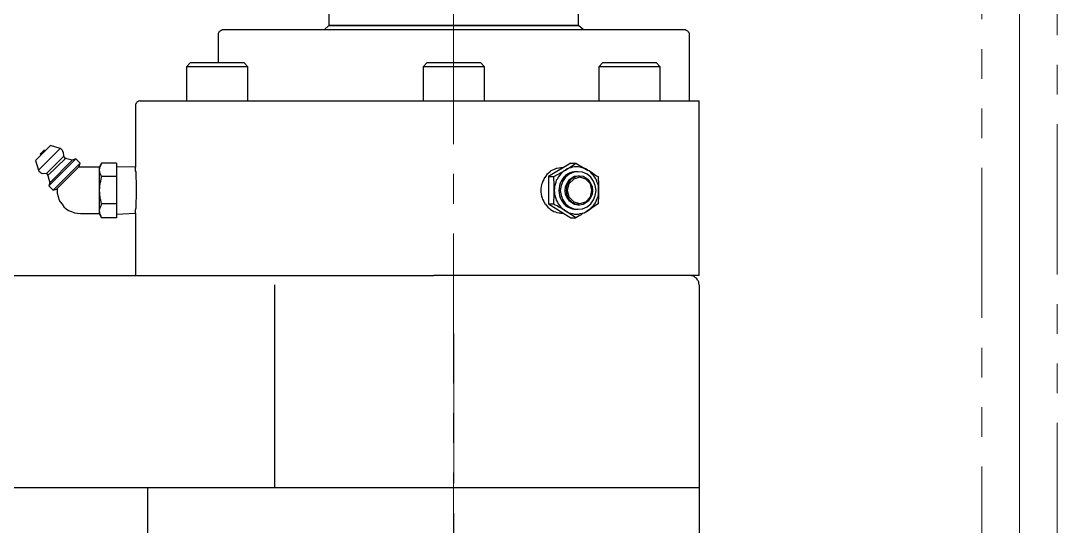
# Model space of a CAD drawing. Header units: millimetres. Extents: x -211 to 45495, y 24 to 52952.
# Drawn here: x 9101.9 to 9321.8, y 34461.1 to 34568.3 of the extents above; entities that cross this region are included whole.
import ezdxf

# ---------------------------------------------------------------- set-up
doc = ezdxf.new("R2010")
doc.units = ezdxf.units.MM
doc.linetypes.add('CENTER', pattern=[50.7, 31.8, -6.3, 6.3, -6.3])
doc.linetypes.add('PHANTOM', pattern=[63.3, 31.8, -6.3, 6.3, -6.3, 6.3, -6.3])
doc.layers.add('Layer2', color=7, linetype='Continuous')

# ---------------------------------------------------------------- blocks, each defined once
blk = doc.blocks.new('BLKF062')
at = {"layer": 'Layer2', "color": 7, "linetype": 'PHANTOM', "lineweight": 13}
blk.add_line((9193.79, 34501.97), (9193.79, 34261.97), dxfattribs=at)
blk = doc.blocks.new('BLKF046')
at = {"layer": 'Layer2', "color": 7, "linetype": 'PHANTOM', "lineweight": 13}
for p, q in [((9313.79, 34816.33), (9313.79, 33156.33)), ((9321.79, 34609.6), (9321.79, 34436.16)), ((9305.79, 34600.36), (9305.79, 34429.69))]:
    blk.add_line(p, q, dxfattribs=at)
blk.add_blockref('BLKF062', (0, 0), dxfattribs=at)
blk = doc.blocks.new('BLKF231')
at = {"layer": 'Layer2', "color": 7, "linetype": 'PHANTOM', "lineweight": 13}
blk.add_line((9313.79, 34854.81), (9313.79, 32834.81), dxfattribs=at)
blk = doc.blocks.new('BLKF2526')
at = {"layer": 'Layer2', "color": 3, "linetype": 'Continuous', "lineweight": 25}
for p, q in [((9220.53, 34535.12), (9219.24, 34534.69)), ((9218.2, 34533.66), (9217.86, 34532.28)), ((9219.24, 34534.69), (9218.2, 34533.66)), ((9222.77, 34533.66), (9221.82, 34534.69)), ((9223.11, 34532.28), (9222.77, 34533.66)), ((9217.86, 34532.28), (9218.2, 34530.9)), ((9218.2, 34530.9), (9219.24, 34529.87)), ((9221.82, 34529.87), (9222.77, 34530.9)), ((9222.77, 34530.9), (9223.11, 34532.28)), ((9219.24, 34529.87), (9220.53, 34529.53)), ((9220.53, 34529.53), (9221.82, 34529.87))]:
    blk.add_line(p, q, dxfattribs=at)
blk = doc.blocks.new('BLKF2527')
at = {"layer": 'Layer2', "color": 3, "linetype": 'Continuous', "lineweight": 25}
for p, q in [((9219.06, 34534.87), (9218.72, 34534.69)), ((9219.41, 34535.04), (9219.06, 34534.87)), ((9219.75, 34535.21), (9219.41, 34535.04)), ((9220.1, 34535.3), (9219.75, 34535.21)), ((9220.44, 34535.3), (9220.1, 34535.3)), ((9217.86, 34533.4), (9217.69, 34533.06)), ((9217.69, 34533.06), (9217.69, 34532.71)), ((9218.03, 34533.75), (9217.86, 34533.4)), ((9218.2, 34534.09), (9218.03, 34533.75)), ((9218.46, 34534.44), (9218.2, 34534.09)), ((9218.72, 34534.69), (9218.46, 34534.44))]:
    blk.add_line(p, q, dxfattribs=at)
blk = doc.blocks.new('BLKF2528')
at = {"layer": 'Layer2', "color": 3, "linetype": 'Continuous', "lineweight": 25}
for p, q in [((9218.81, 34534.87), (9218.2, 34534.44)), ((9219.41, 34535.21), (9218.81, 34534.87)), ((9220.18, 34535.3), (9219.41, 34535.21)), ((9217.43, 34533.06), (9217.34, 34532.28)), ((9217.77, 34533.75), (9217.43, 34533.06)), ((9218.2, 34534.44), (9217.77, 34533.75)), ((9217.34, 34532.28), (9217.43, 34531.51)), ((9217.43, 34531.51), (9217.77, 34530.82)), ((9217.77, 34530.82), (9218.2, 34530.13)), ((9218.2, 34530.13), (9218.81, 34529.7)), ((9218.81, 34529.7), (9219.41, 34529.35))]:
    blk.add_line(p, q, dxfattribs=at)
blk = doc.blocks.new('BLKF2529')
at = {"layer": 'Layer2', "color": 3, "linetype": 'Continuous', "lineweight": 25}
for p, q in [((9221.22, 34535.21), (9220.44, 34535.3)), ((9221.82, 34534.87), (9221.22, 34535.21)), ((9222.42, 34534.44), (9221.82, 34534.87)), ((9222.85, 34533.75), (9222.42, 34534.44)), ((9223.2, 34533.06), (9222.85, 34533.75)), ((9223.28, 34532.28), (9223.2, 34533.06)), ((9217.6, 34532.28), (9217.69, 34531.94)), ((9217.69, 34531.94), (9217.69, 34531.51)), ((9217.69, 34531.51), (9217.86, 34531.16)), ((9217.86, 34531.16), (9218.03, 34530.82)), ((9218.03, 34530.82), (9218.2, 34530.47)), ((9218.2, 34530.47), (9218.46, 34530.13)), ((9222.42, 34530.13), (9222.85, 34530.82)), ((9222.85, 34530.82), (9223.2, 34531.51)), ((9223.2, 34531.51), (9223.28, 34532.28)), ((9218.46, 34530.13), (9218.72, 34529.87)), ((9218.72, 34529.87), (9219.06, 34529.7)), ((9219.06, 34529.7), (9219.41, 34529.53)), ((9219.41, 34529.53), (9219.75, 34529.35)), ((9219.75, 34529.35), (9220.1, 34529.35)), ((9220.1, 34529.35), (9220.44, 34529.27)), ((9220.44, 34529.27), (9221.22, 34529.35)), ((9221.22, 34529.35), (9221.82, 34529.7)), ((9221.82, 34529.7), (9222.42, 34530.13))]:
    blk.add_line(p, q, dxfattribs=at)
blk = doc.blocks.new('BLKF2530')
at = {"layer": 'Layer2', "color": 3, "linetype": 'Continuous', "lineweight": 25}
for p, q in [((9217.51, 34535.12), (9216.91, 34534.26)), ((9218.29, 34535.73), (9217.51, 34535.12)), ((9219.24, 34536.16), (9218.29, 34535.73)), ((9220.18, 34536.24), (9219.24, 34536.16)), ((9221.13, 34536.16), (9220.18, 34536.24)), ((9222.08, 34535.73), (9221.13, 34536.16)), ((9222.85, 34535.12), (9222.08, 34535.73)), ((9223.46, 34534.26), (9222.85, 34535.12)), ((9216.57, 34533.32), (9216.39, 34532.28)), ((9216.91, 34534.26), (9216.57, 34533.32)), ((9223.8, 34533.32), (9223.46, 34534.26)), ((9223.97, 34532.28), (9223.8, 34533.32)), ((9216.39, 34532.28), (9216.57, 34531.25)), ((9216.57, 34531.25), (9216.91, 34530.3)), ((9223.46, 34530.3), (9223.8, 34531.25)), ((9223.8, 34531.25), (9223.97, 34532.28)), ((9216.91, 34530.3), (9217.51, 34529.44)), ((9217.51, 34529.44), (9218.29, 34528.84)), ((9218.29, 34528.84), (9219.24, 34528.41)), ((9220.18, 34528.32), (9221.13, 34528.41)), ((9221.13, 34528.41), (9222.08, 34528.84)), ((9222.08, 34528.84), (9222.85, 34529.44)), ((9222.85, 34529.44), (9223.46, 34530.3))]:
    blk.add_line(p, q, dxfattribs=at)
blk = doc.blocks.new('BLKF2531')
at = {"layer": 'Layer2', "color": 3, "linetype": 'Continuous', "lineweight": 25}
for p, q in [((9217.17, 34535.12), (9216.83, 34534.69)), ((9217.51, 34535.47), (9217.17, 34535.12)), ((9217.94, 34535.73), (9217.51, 34535.47)), ((9218.38, 34535.99), (9217.94, 34535.73)), ((9218.89, 34536.16), (9218.38, 34535.99)), ((9219.32, 34536.24), (9218.89, 34536.16)), ((9219.84, 34536.24), (9219.32, 34536.24)), ((9216.22, 34533.32), (9216.14, 34532.8)), ((9216.39, 34533.83), (9216.22, 34533.32)), ((9216.57, 34534.26), (9216.39, 34533.83)), ((9216.83, 34534.69), (9216.57, 34534.26))]:
    blk.add_line(p, q, dxfattribs=at)
blk = doc.blocks.new('BLKF2532')
at = {"layer": 'Layer2', "color": 3, "linetype": 'Continuous', "lineweight": 25}
for p, q in [((9216.05, 34532.28), (9216.14, 34531.77)), ((9216.14, 34531.77), (9216.22, 34531.25)), ((9216.22, 34531.25), (9216.39, 34530.73)), ((9216.39, 34530.73), (9216.57, 34530.3)), ((9216.57, 34530.3), (9216.83, 34529.87)), ((9216.83, 34529.87), (9217.17, 34529.44)), ((9217.17, 34529.44), (9217.51, 34529.1)), ((9217.51, 34529.1), (9217.94, 34528.84)), ((9217.94, 34528.84), (9218.38, 34528.58)), ((9218.38, 34528.58), (9218.89, 34528.41)), ((9218.89, 34528.41), (9219.32, 34528.32))]:
    blk.add_line(p, q, dxfattribs=at)
blk = doc.blocks.new('BLKF2533')
at = {"layer": 'Layer2', "color": 3, "linetype": 'Continuous', "lineweight": 25}
for p, q in [((9218.2, 34537.02), (9217.86, 34536.85)), ((9218.63, 34537.1), (9218.2, 34537.02)), ((9218.98, 34537.19), (9218.63, 34537.1)), ((9219.41, 34537.28), (9218.98, 34537.19)), ((9219.84, 34537.28), (9219.41, 34537.28)), ((9220.27, 34537.28), (9219.84, 34537.28)), ((9220.61, 34537.19), (9220.27, 34537.28)), ((9221.04, 34537.1), (9220.61, 34537.19)), ((9221.48, 34537.02), (9221.04, 34537.1)), ((9221.82, 34536.85), (9221.48, 34537.02)), ((9222.16, 34536.59), (9221.82, 34536.85))]:
    blk.add_line(p, q, dxfattribs=at)
blk = doc.blocks.new('BLKF2534')
at = {"layer": 'Layer2', "color": 3, "linetype": 'Continuous', "lineweight": 25}
for p, q in [((9222.85, 34536.16), (9222.51, 34536.42)), ((9223.11, 34535.81), (9222.85, 34536.16)), ((9223.46, 34535.47), (9223.11, 34535.81)), ((9223.71, 34535.12), (9223.46, 34535.47)), ((9223.89, 34534.78), (9223.71, 34535.12)), ((9224.06, 34534.44), (9223.89, 34534.78)), ((9224.23, 34534), (9224.06, 34534.44)), ((9224.4, 34533.57), (9224.23, 34534)), ((9224.49, 34533.14), (9224.4, 34533.57)), ((9224.49, 34532.28), (9224.49, 34533.14))]:
    blk.add_line(p, q, dxfattribs=at)
blk = doc.blocks.new('BLKF2535')
at = {"layer": 'Layer2', "color": 3, "linetype": 'Continuous', "lineweight": 25}
for p, q in [((9224.06, 34530.22), (9224.23, 34530.56)), ((9224.23, 34530.56), (9224.4, 34530.99)), ((9224.4, 34530.99), (9224.49, 34531.42)), ((9224.49, 34531.42), (9224.49, 34531.85)), ((9222.51, 34528.15), (9222.85, 34528.49)), ((9222.85, 34528.49), (9223.11, 34528.75)), ((9223.11, 34528.75), (9223.46, 34529.1)), ((9223.46, 34529.1), (9223.71, 34529.44)), ((9223.71, 34529.44), (9223.89, 34529.78)), ((9223.89, 34529.78), (9224.06, 34530.22)), ((9222.16, 34527.98), (9222.51, 34528.15))]:
    blk.add_line(p, q, dxfattribs=at)
blk = doc.blocks.new('BLKF2536')
at = {"layer": 'Layer2', "color": 3, "linetype": 'Continuous', "lineweight": 25}
for p, q in [((9217.51, 34527.98), (9217.86, 34527.72)), ((9217.86, 34527.72), (9218.2, 34527.55)), ((9218.2, 34527.55), (9218.63, 34527.46)), ((9218.63, 34527.46), (9218.98, 34527.37)), ((9218.98, 34527.37), (9219.41, 34527.29)), ((9219.41, 34527.29), (9219.84, 34527.29)), ((9219.84, 34527.29), (9220.27, 34527.29)), ((9220.27, 34527.29), (9220.61, 34527.37)), ((9220.61, 34527.37), (9221.04, 34527.46)), ((9221.04, 34527.46), (9221.48, 34527.55)), ((9221.48, 34527.55), (9221.82, 34527.72))]:
    blk.add_line(p, q, dxfattribs=at)
blk = doc.blocks.new('BLKF2537')
at = {"layer": 'Layer2', "color": 3, "linetype": 'Continuous', "lineweight": 25}
for p, q in [((9215.1, 34532.28), (9215.19, 34531.85)), ((9215.19, 34531.85), (9215.19, 34531.42)), ((9215.19, 34531.42), (9215.28, 34530.99)), ((9215.28, 34530.99), (9215.45, 34530.56)), ((9215.45, 34530.56), (9215.53, 34530.22)), ((9215.53, 34530.22), (9215.79, 34529.78)), ((9215.79, 34529.78), (9215.96, 34529.44)), ((9215.96, 34529.44), (9216.22, 34529.1)), ((9216.22, 34529.1), (9216.48, 34528.75)), ((9216.48, 34528.75), (9216.83, 34528.49)), ((9216.83, 34528.49), (9217.17, 34528.15))]:
    blk.add_line(p, q, dxfattribs=at)
blk = doc.blocks.new('BLKF2538')
at = {"layer": 'Layer2', "color": 3, "linetype": 'Continuous', "lineweight": 25}
for p, q in [((9215.96, 34535.12), (9215.79, 34534.78)), ((9216.22, 34535.47), (9215.96, 34535.12)), ((9216.48, 34535.81), (9216.22, 34535.47)), ((9216.83, 34536.16), (9216.48, 34535.81)), ((9217.17, 34536.42), (9216.83, 34536.16)), ((9217.51, 34536.59), (9217.17, 34536.42)), ((9215.28, 34533.57), (9215.19, 34533.14)), ((9215.19, 34533.14), (9215.19, 34532.71)), ((9215.45, 34534), (9215.28, 34533.57)), ((9215.53, 34534.44), (9215.45, 34534)), ((9215.79, 34534.78), (9215.53, 34534.44))]:
    blk.add_line(p, q, dxfattribs=at)
blk = doc.blocks.new('BLKF2539')
at = {"layer": 'Layer2', "color": 3, "linetype": 'Continuous', "lineweight": 25}
for p, q in [((9215.02, 34534.87), (9215.02, 34535.21)), ((9215.02, 34534.44), (9215.02, 34534.87)), ((9215.1, 34534.09), (9215.02, 34534.44)), ((9215.1, 34533.66), (9215.1, 34534.09)), ((9215.1, 34533.23), (9215.1, 34533.66)), ((9215.1, 34532.8), (9215.1, 34533.23)), ((9215.1, 34532.37), (9215.1, 34532.8)), ((9215.02, 34530.3), (9215.1, 34530.73)), ((9215.1, 34532.28), (9215.1, 34532.37)), ((9215.1, 34531.94), (9215.1, 34532.28)), ((9215.1, 34531.51), (9215.1, 34531.94)), ((9215.1, 34531.16), (9215.1, 34531.51)), ((9215.1, 34530.73), (9215.1, 34531.16)), ((9215.02, 34529.87), (9215.02, 34530.3)), ((9215.02, 34529.44), (9215.02, 34529.87)), ((9215.28, 34529.18), (9215.02, 34529.44)), ((9215.71, 34529.01), (9215.28, 34529.18)), ((9216.05, 34528.75), (9215.71, 34529.01)), ((9216.48, 34528.58), (9216.05, 34528.75)), ((9216.83, 34528.32), (9216.48, 34528.58)), ((9217.26, 34528.15), (9216.83, 34528.32)), ((9217.34, 34528.06), (9217.26, 34528.15)), ((9217.51, 34527.98), (9217.34, 34528.06))]:
    blk.add_line(p, q, dxfattribs=at)
blk = doc.blocks.new('BLKF2540')
at = {"layer": 'Layer2', "color": 3, "linetype": 'Continuous', "lineweight": 25}
for p, q in [((9217.69, 34536.76), (9218.12, 34537.02)), ((9218.12, 34537.02), (9218.55, 34537.28)), ((9218.55, 34537.28), (9218.98, 34537.54)), ((9218.98, 34537.54), (9219.32, 34537.79)), ((9217.51, 34536.59), (9217.69, 34536.76))]:
    blk.add_line(p, q, dxfattribs=at)
blk = doc.blocks.new('BLKF2541')
at = {"layer": 'Layer2', "color": 3, "linetype": 'Continuous', "lineweight": 25}
for p, q in [((9220.36, 34526.94), (9220.01, 34526.68)), ((9220.79, 34527.12), (9220.36, 34526.94)), ((9221.13, 34527.37), (9220.79, 34527.12)), ((9221.56, 34527.55), (9221.13, 34527.37)), ((9221.91, 34527.8), (9221.56, 34527.55)), ((9221.99, 34527.89), (9221.91, 34527.8)), ((9222.16, 34527.98), (9221.99, 34527.89))]:
    blk.add_line(p, q, dxfattribs=at)
blk = doc.blocks.new('BLKF2542')
at = {"layer": 'Layer2', "color": 3, "linetype": 'Continuous', "lineweight": 25}
for p, q in [((9222.16, 34536.59), (9222.34, 34536.5)), ((9222.34, 34536.5), (9222.42, 34536.5)), ((9222.42, 34536.5), (9222.85, 34536.24)), ((9222.85, 34536.24), (9223.2, 34535.99)), ((9223.2, 34535.99), (9223.63, 34535.64)), ((9223.63, 34535.64), (9224.06, 34535.38))]:
    blk.add_line(p, q, dxfattribs=at)
blk = doc.blocks.new('BLKF2543')
at = {"layer": 'Layer2', "color": 3, "linetype": 'Continuous', "lineweight": 25}
for p, q in [((9224.49, 34530.56), (9224.4, 34530.13)), ((9224.49, 34532.28), (9224.49, 34530.56)), ((9224.4, 34530.13), (9224.4, 34529.44))]:
    blk.add_line(p, q, dxfattribs=at)
blk = doc.blocks.new('BLKF2554')
at = {"layer": 'Layer2', "color": 3, "linetype": 'Continuous', "lineweight": 25}
for p, q in [((9118.65, 34527.98), (9118.74, 34528.41)), ((9118.74, 34528.49), (9118.91, 34528.92)), ((9118.74, 34528.41), (9118.74, 34528.49)), ((9118.91, 34528.92), (9119.09, 34529.27)), ((9118.74, 34527.63), (9118.65, 34527.98)), ((9118.83, 34527.2), (9118.74, 34527.63)), ((9119, 34526.86), (9118.83, 34527.2)), ((9119, 34526.77), (9119, 34526.86)), ((9119.09, 34526.51), (9119, 34526.77))]:
    blk.add_line(p, q, dxfattribs=at)
blk = doc.blocks.new('BLKF2555')
at = {"layer": 'Layer2', "color": 3, "linetype": 'Continuous', "lineweight": 25}
for p, q in [((9119, 34534.69), (9119.09, 34535.12)), ((9118.65, 34532.37), (9118.74, 34532.8)), ((9118.74, 34533.23), (9118.83, 34533.66)), ((9118.74, 34532.8), (9118.74, 34533.23)), ((9118.83, 34533.83), (9118.91, 34534.26)), ((9118.83, 34533.66), (9118.83, 34533.83)), ((9118.91, 34534.26), (9119, 34534.69)), ((9118.65, 34532.28), (9118.65, 34532.37)), ((9118.65, 34532.2), (9118.65, 34532.28)), ((9118.74, 34531.77), (9118.65, 34532.2)), ((9118.74, 34531.33), (9118.74, 34531.77)), ((9118.83, 34530.9), (9118.74, 34531.33)), ((9118.83, 34530.47), (9118.83, 34530.9)), ((9118.91, 34530.39), (9118.83, 34530.47)), ((9118.91, 34530.22), (9118.91, 34530.39)), ((9119, 34529.87), (9118.91, 34530.22)), ((9119.09, 34529.44), (9119, 34529.87))]:
    blk.add_line(p, q, dxfattribs=at)
blk = doc.blocks.new('BLKF2556')
at = {"layer": 'Layer2', "color": 3, "linetype": 'Continuous', "lineweight": 25}
for p, q in [((9118.65, 34536.67), (9118.74, 34537.02)), ((9118.74, 34537.19), (9118.91, 34537.54)), ((9118.74, 34537.1), (9118.74, 34537.19)), ((9118.74, 34537.02), (9118.74, 34537.1)), ((9118.91, 34537.54), (9119.09, 34537.97)), ((9118.65, 34536.59), (9118.65, 34536.67)), ((9118.74, 34536.33), (9118.65, 34536.59)), ((9118.83, 34535.9), (9118.74, 34536.33)), ((9119, 34535.47), (9118.83, 34535.9)), ((9119.09, 34535.21), (9119, 34535.47)), ((9122.27, 34535.21), (9119.09, 34535.21))]:
    blk.add_line(p, q, dxfattribs=at)
blk = doc.blocks.new('BLKF2557')
at = {"layer": 'Layer2', "color": 3, "linetype": 'Continuous', "lineweight": 25}
for p, q in [((9109.7, 34532.28), (9109.7, 34531.68)), ((9109.7, 34531.68), (9109.87, 34530.99)), ((9109.87, 34530.99), (9110.04, 34530.39)), ((9110.04, 34530.39), (9110.3, 34529.87)), ((9110.3, 34529.87), (9110.73, 34529.35)), ((9110.73, 34529.35), (9111.08, 34528.84)), ((9111.08, 34528.84), (9111.59, 34528.41)), ((9111.59, 34528.41), (9112.11, 34528.06)), ((9112.11, 34528.06), (9112.71, 34527.8)), ((9112.71, 34527.8), (9113.32, 34527.55)), ((9113.32, 34527.55), (9113.92, 34527.46))]:
    blk.add_line(p, q, dxfattribs=at)
blk = doc.blocks.new('BLKF2558')
at = {"layer": 'Layer2', "color": 3, "linetype": 'Continuous', "lineweight": 25}
for p, q in [((9110.3, 34541.15), (9105.74, 34536.59)), ((9105.74, 34536.59), (9105.74, 34536.5)), ((9105.74, 34536.5), (9105.82, 34536.42)), ((9105.82, 34536.42), (9105.82, 34536.33)), ((9105.82, 34536.33), (9105.91, 34536.24)), ((9105.91, 34536.24), (9106, 34536.24)), ((9106, 34536.24), (9106.08, 34536.16)), ((9106.08, 34536.16), (9106.08, 34536.07)), ((9106.08, 34536.07), (9106.17, 34536.07)), ((9106.17, 34536.07), (9106.25, 34535.99)), ((9106.25, 34535.99), (9106.34, 34535.99)), ((9106.34, 34535.99), (9106.43, 34535.9))]:
    blk.add_line(p, q, dxfattribs=at)
blk = doc.blocks.new('BLKF2559')
at = {"layer": 'Layer2', "color": 3, "linetype": 'Continuous', "lineweight": 25}
for p, q in [((9110.47, 34541.07), (9110.39, 34541.15)), ((9110.56, 34541.07), (9110.47, 34541.07)), ((9110.65, 34540.98), (9110.56, 34541.07)), ((9110.65, 34540.89), (9110.65, 34540.98)), ((9110.73, 34540.81), (9110.65, 34540.89)), ((9110.82, 34540.81), (9110.73, 34540.81)), ((9110.82, 34540.72), (9110.82, 34540.81)), ((9110.9, 34540.64), (9110.82, 34540.72)), ((9110.9, 34540.46), (9110.9, 34540.64)), ((9110.99, 34540.38), (9110.9, 34540.46))]:
    blk.add_line(p, q, dxfattribs=at)
blk = doc.blocks.new('BLKF2560')
at = {"layer": 'Layer2', "color": 3, "linetype": 'Continuous', "lineweight": 25}
for p, q in [((9107.55, 34535.73), (9107.46, 34535.81)), ((9107.63, 34535.73), (9107.55, 34535.73)), ((9107.63, 34535.64), (9107.63, 34535.73)), ((9107.72, 34535.55), (9107.63, 34535.64)), ((9107.72, 34535.47), (9107.72, 34535.55))]:
    blk.add_line(p, q, dxfattribs=at)
blk = doc.blocks.new('BLKF2561')
at = {"layer": 'Layer2', "color": 3, "linetype": 'Continuous', "lineweight": 25}
for p, q in [((9111.08, 34539.52), (9111.08, 34539.43)), ((9111.08, 34539.43), (9111.16, 34539.34)), ((9111.16, 34539.34), (9111.16, 34539.26)), ((9111.16, 34539.26), (9111.25, 34539.26)), ((9111.25, 34539.26), (9111.25, 34539.17)), ((9111.25, 34539.17), (9111.34, 34539.17)), ((9111.34, 34539.17), (9111.42, 34539.17))]:
    blk.add_line(p, q, dxfattribs=at)
blk = doc.blocks.new('BLKF2562')
at = {"layer": 'Layer2', "color": 3, "linetype": 'Continuous', "lineweight": 25}
for p, q in [((9106.17, 34540.03), (9106.08, 34540.03)), ((9106.08, 34540.03), (9106.08, 34539.95)), ((9106.08, 34539.95), (9106.17, 34539.95)), ((9106.17, 34539.95), (9106.17, 34539.86))]:
    blk.add_line(p, q, dxfattribs=at)
blk = doc.blocks.new('BLKF2723')
at = {"layer": 'Layer2', "color": 3, "linetype": 'Continuous', "lineweight": 25}
for p, q in [((9126.41, 34550.71), (9126.32, 34550.54)), ((9126.32, 34550.54), (9126.32, 34550.45)), ((9126.49, 34550.88), (9126.41, 34550.8)), ((9126.41, 34550.8), (9126.41, 34550.71)), ((9126.58, 34550.97), (9126.49, 34550.88)), ((9126.66, 34551.06), (9126.58, 34550.97)), ((9126.84, 34551.14), (9126.66, 34551.06)), ((9126.92, 34551.23), (9126.84, 34551.14)), ((9127.01, 34551.23), (9126.92, 34551.23)), ((9127.18, 34551.31), (9127.01, 34551.23)), ((9127.27, 34551.31), (9127.18, 34551.31))]:
    blk.add_line(p, q, dxfattribs=at)
blk = doc.blocks.new('BLKF2724')
at = {"layer": 'Layer2', "color": 3, "linetype": 'Continuous', "lineweight": 25}
for p, q in [((9126.32, 34536.85), (9126.32, 34537.02)), ((9126.32, 34536.42), (9126.32, 34536.85)), ((9126.41, 34536.24), (9126.32, 34536.42)), ((9126.41, 34535.73), (9126.41, 34536.24)), ((9126.41, 34535.3), (9126.41, 34535.73)), ((9126.41, 34535.21), (9126.41, 34535.3)), ((9126.41, 34534.78), (9126.41, 34535.21)), ((9126.49, 34534.35), (9126.41, 34534.78)), ((9126.49, 34533.92), (9126.49, 34534.35)), ((9126.49, 34533.83), (9126.49, 34533.92)), ((9126.49, 34533.57), (9126.49, 34533.83)), ((9126.49, 34533.14), (9126.49, 34533.57)), ((9126.49, 34532.71), (9126.49, 34533.14)), ((9126.49, 34532.28), (9126.49, 34532.71)), ((9126.41, 34530.13), (9126.49, 34530.56)), ((9126.49, 34532.2), (9126.49, 34532.28)), ((9126.49, 34531.94), (9126.49, 34532.2)), ((9126.49, 34531.51), (9126.49, 34531.94)), ((9126.49, 34531.08), (9126.49, 34531.51)), ((9126.49, 34530.65), (9126.49, 34531.08)), ((9126.49, 34530.56), (9126.49, 34530.65)), ((9126.32, 34528.15), (9126.41, 34528.58)), ((9126.41, 34528.58), (9126.41, 34530.13)), ((9126.32, 34527.46), (9126.32, 34528.15))]:
    blk.add_line(p, q, dxfattribs=at)
blk = doc.blocks.new('BLKF2725')
at = {"layer": 'Layer2', "color": 3, "linetype": 'Continuous', "lineweight": 25}
for p, q in [((9213.12, 34529.44), (9213.21, 34529.44)), ((9213.21, 34529.44), (9213.47, 34529.1)), ((9213.47, 34529.1), (9213.72, 34528.75)), ((9213.72, 34528.75), (9214.07, 34528.49)), ((9214.07, 34528.49), (9214.24, 34528.32)), ((9214.24, 34528.32), (9214.33, 34528.23)), ((9214.33, 34528.23), (9214.67, 34528.06)), ((9214.67, 34528.06), (9215.02, 34527.8)), ((9215.02, 34527.8), (9215.36, 34527.72)), ((9215.36, 34527.72), (9215.62, 34527.63)), ((9215.62, 34527.63), (9215.71, 34527.63)), ((9215.71, 34527.63), (9216.14, 34527.55))]:
    blk.add_line(p, q, dxfattribs=at)
blk = doc.blocks.new('BLKF2726')
at = {"layer": 'Layer2', "color": 3, "linetype": 'Continuous', "lineweight": 25}
for p, q in [((9216.05, 34537.02), (9215.62, 34536.93)), ((9216.48, 34537.1), (9216.05, 34537.02)), ((9213.04, 34535.04), (9212.86, 34534.61)), ((9213.12, 34535.04), (9213.04, 34535.04)), ((9213.29, 34535.3), (9213.12, 34535.04)), ((9213.55, 34535.64), (9213.29, 34535.3)), ((9213.81, 34535.9), (9213.55, 34535.64)), ((9214.16, 34536.16), (9213.81, 34535.9)), ((9214.41, 34536.42), (9214.16, 34536.24)), ((9214.16, 34536.24), (9214.16, 34536.16)), ((9214.76, 34536.59), (9214.41, 34536.42)), ((9215.1, 34536.76), (9214.76, 34536.59)), ((9215.53, 34536.93), (9215.1, 34536.76)), ((9215.62, 34536.93), (9215.53, 34536.93)), ((9212.35, 34533.14), (9212.26, 34532.71)), ((9212.26, 34532.71), (9212.26, 34532.2)), ((9212.43, 34533.57), (9212.35, 34533.14)), ((9212.52, 34533.83), (9212.43, 34533.57)), ((9212.69, 34534.26), (9212.52, 34533.83)), ((9212.86, 34534.61), (9212.69, 34534.26)), ((9212.26, 34532.2), (9212.26, 34531.94)), ((9212.26, 34531.94), (9212.35, 34531.51)), ((9212.35, 34531.51), (9212.43, 34531.08)), ((9212.43, 34531.08), (9212.52, 34530.65)), ((9212.52, 34530.65), (9212.61, 34530.39)), ((9212.61, 34530.39), (9212.69, 34530.3)), ((9212.69, 34530.3), (9212.86, 34529.96)), ((9212.86, 34529.96), (9213.04, 34529.61))]:
    blk.add_line(p, q, dxfattribs=at)
blk = doc.blocks.new('BLKF2727')
at = {"layer": 'Layer2', "color": 3, "linetype": 'Continuous', "lineweight": 25}
for p, q in [((9143.89, 34565.69), (9143.8, 34565.52)), ((9143.97, 34565.78), (9143.89, 34565.69)), ((9144.06, 34565.95), (9143.97, 34565.87)), ((9143.97, 34565.87), (9143.97, 34565.78)), ((9144.23, 34566.04), (9144.06, 34565.95)), ((9144.32, 34566.13), (9144.23, 34566.04)), ((9144.4, 34566.21), (9144.32, 34566.13)), ((9144.58, 34566.21), (9144.4, 34566.21)), ((9144.66, 34566.3), (9144.58, 34566.21)), ((9144.83, 34566.3), (9144.66, 34566.3)), ((9143.8, 34565.52), (9143.8, 34565.44))]:
    blk.add_line(p, q, dxfattribs=at)
blk = doc.blocks.new('BLKF2728')
at = {"layer": 'Layer2', "color": 3, "linetype": 'Continuous', "lineweight": 25}
for p, q in [((9242.92, 34566.3), (9242.83, 34566.3)), ((9243.09, 34566.21), (9242.92, 34566.3)), ((9243.18, 34566.21), (9243.09, 34566.21)), ((9243.26, 34566.13), (9243.18, 34566.21)), ((9243.43, 34566.04), (9243.26, 34566.13)), ((9243.52, 34565.95), (9243.43, 34566.04)), ((9243.61, 34565.87), (9243.52, 34565.95)), ((9243.69, 34565.78), (9243.61, 34565.87)), ((9243.69, 34565.69), (9243.69, 34565.78)), ((9243.78, 34565.52), (9243.69, 34565.69)), ((9243.78, 34565.26), (9243.78, 34565.52))]:
    blk.add_line(p, q, dxfattribs=at)
blk = doc.blocks.new('BLKF2729')
at = {"layer": 'Layer2', "color": 3, "linetype": 'Continuous', "lineweight": 25}
for p, q in [((9244.3, 34514.2), (9244.04, 34514.28)), ((9244.55, 34514.11), (9244.3, 34514.2)), ((9244.81, 34514.03), (9244.55, 34514.11)), ((9244.98, 34513.85), (9244.81, 34514.03)), ((9245.24, 34513.68), (9244.98, 34513.85)), ((9245.41, 34513.51), (9245.24, 34513.68)), ((9245.5, 34513.25), (9245.41, 34513.51)), ((9245.67, 34513.08), (9245.5, 34513.25)), ((9245.76, 34512.82), (9245.67, 34513.08)), ((9245.76, 34512.56), (9245.76, 34512.82)), ((9245.85, 34512.3), (9245.76, 34512.56))]:
    blk.add_line(p, q, dxfattribs=at)
blk = doc.blocks.new('BLKF2465')
at = {"layer": 'Layer2', "color": 7, "linetype": 'CENTER', "lineweight": 13}
for p, q in [((9313.79, 34773.68), (9313.79, 33933.68)), ((9193.75, 33933.68), (9193.75, 34639.56))]:
    blk.add_line(p, q, dxfattribs=at)
at = {"layer": 'Layer2', "color": 3, "linetype": 'Continuous', "lineweight": 25}
for p, q in [((9167.31, 34572.33), (9167.31, 34567.24)), ((9220.27, 34567.24), (9220.27, 34572.33)), ((9242.83, 34566.3), (9144.83, 34566.3)), ((9167.31, 34567.24), (9166.28, 34566.3)), ((9167.31, 34567.24), (9220.27, 34567.24)), ((9220.27, 34567.24), (9167.31, 34567.24)), ((9221.3, 34566.3), (9220.27, 34567.24)), ((9143.8, 34565.44), (9143.8, 34565.26)), ((9143.8, 34565.26), (9143.8, 34559.32)), ((9243.78, 34551.31), (9243.78, 34565.26)), ((9137.86, 34559.32), (9137.08, 34558.46)), ((9149.31, 34559.32), (9137.86, 34559.32)), ((9150.09, 34558.46), (9149.31, 34559.32)), ((9188.06, 34559.32), (9187.29, 34558.46)), ((9199.52, 34559.32), (9188.06, 34559.32)), ((9200.29, 34558.46), (9199.52, 34559.32)), ((9225.35, 34559.32), (9224.58, 34558.46)), ((9236.8, 34559.32), (9225.35, 34559.32)), ((9237.58, 34558.46), (9236.8, 34559.32)), ((9150.09, 34558.46), (9137.08, 34558.46)), ((9137.08, 34558.46), (9137.08, 34551.31)), ((9150.09, 34551.31), (9150.09, 34558.46)), ((9200.29, 34558.46), (9187.29, 34558.46)), ((9187.29, 34558.46), (9187.29, 34551.31)), ((9200.29, 34551.31), (9200.29, 34558.46)), ((9237.58, 34558.46), (9224.58, 34558.46)), ((9224.58, 34558.46), (9224.58, 34551.31)), ((9237.58, 34551.31), (9237.58, 34558.46)), ((9126.32, 34550.45), (9126.32, 34550.28)), ((9126.32, 34550.28), (9126.32, 34537.19)), ((9127.27, 34551.31), (9245.85, 34551.31)), ((9245.85, 34514.28), (9245.85, 34551.31)), ((9108.24, 34541.84), (9105.05, 34538.65)), ((9110.3, 34541.15), (9108.24, 34541.84)), ((9106.86, 34540.72), (9106.17, 34540.03)), ((9106.17, 34539.86), (9106.17, 34539.77)), ((9107.12, 34540.72), (9106.86, 34540.72)), ((9111.08, 34539.52), (9107.37, 34535.81)), ((9110.39, 34541.15), (9110.3, 34541.15)), ((9111.08, 34539.52), (9110.99, 34540.38)), ((9105.05, 34538.65), (9105.74, 34536.59)), ((9111.42, 34539.09), (9107.72, 34535.47)), ((9107.89, 34533.23), (9113.66, 34539)), ((9108.15, 34533.92), (9112.89, 34538.74)), ((9108.84, 34532.37), (9114.52, 34538.05)), ((9109.53, 34532.54), (9114.35, 34537.36)), ((9111.42, 34539.17), (9111.42, 34539.09)), ((9112.89, 34538.74), (9111.42, 34539.09)), ((9113.66, 34539), (9112.89, 34538.74)), ((9114.52, 34538.05), (9113.66, 34539)), ((9114.61, 34537.19), (9114.18, 34537.19)), ((9114.35, 34537.36), (9114.52, 34538.05)), ((9118.65, 34537.19), (9114.61, 34537.19)), ((9119.09, 34538.05), (9118.65, 34537.28)), ((9118.65, 34527.29), (9118.65, 34537.28)), ((9119.09, 34537.97), (9119.09, 34538.05)), ((9122.27, 34538.05), (9119.09, 34538.05)), ((9122.27, 34538.05), (9122.27, 34526.51)), ((9126.32, 34537.19), (9122.27, 34537.28)), ((9126.32, 34537.02), (9126.32, 34537.19)), ((9218.63, 34538.05), (9213.9, 34535.21)), ((9215.62, 34537.02), (9217.17, 34537.19)), ((9217.08, 34537.1), (9216.48, 34537.1)), ((9218.63, 34538.05), (9219.67, 34538.05)), ((9219.32, 34537.79), (9219.67, 34538.05)), ((9219.67, 34538.05), (9222.16, 34536.59)), ((9106.43, 34535.9), (9106.51, 34535.9)), ((9107.37, 34535.81), (9106.51, 34535.9)), ((9107.46, 34535.81), (9107.37, 34535.81)), ((9107.72, 34535.47), (9108.15, 34533.92)), ((9119.09, 34535.12), (9119.09, 34535.21)), ((9213.9, 34535.21), (9213.9, 34529.44)), ((9213.9, 34535.21), (9215.02, 34535.21)), ((9215.02, 34535.21), (9217.51, 34536.59)), ((9217.86, 34536.85), (9217.51, 34536.59)), ((9220.18, 34536.24), (9219.84, 34536.24)), ((9220.44, 34535.3), (9220.18, 34535.3)), ((9221.82, 34534.69), (9220.53, 34535.12)), ((9222.51, 34536.42), (9222.16, 34536.59)), ((9224.06, 34535.38), (9224.4, 34535.21)), ((9224.4, 34535.21), (9224.4, 34534.44)), ((9108.15, 34533.92), (9107.89, 34533.23)), ((9107.89, 34533.23), (9108.84, 34532.37)), ((9109.7, 34532.71), (9109.7, 34532.28)), ((9215.19, 34532.71), (9215.1, 34532.28)), ((9216.14, 34532.8), (9216.05, 34532.28)), ((9217.69, 34532.71), (9217.6, 34532.28)), ((9224.4, 34534.44), (9224.49, 34534.35)), ((9224.49, 34534.35), (9224.49, 34532.28)), ((9108.84, 34532.37), (9109.53, 34532.54)), ((9224.49, 34531.85), (9224.49, 34532.28)), ((9119.09, 34529.27), (9119.09, 34529.44)), ((9122.27, 34529.44), (9119.09, 34529.44)), ((9213.04, 34529.61), (9213.12, 34529.44)), ((9213.9, 34529.44), (9215.02, 34529.44)), ((9213.9, 34529.44), (9218.63, 34526.51)), ((9219.24, 34528.41), (9220.18, 34528.32)), ((9219.32, 34528.32), (9219.84, 34528.32)), ((9219.41, 34529.35), (9220.18, 34529.27)), ((9219.84, 34528.32), (9220.18, 34528.32)), ((9220.18, 34529.27), (9220.44, 34529.27)), ((9224.4, 34529.44), (9222.16, 34527.98)), ((9113.92, 34527.46), (9114.61, 34527.37)), ((9114.61, 34527.37), (9118.65, 34527.37)), ((9118.65, 34527.29), (9119.09, 34526.51)), ((9122.27, 34526.51), (9119.09, 34526.51)), ((9122.27, 34527.29), (9126.32, 34527.46)), ((9126.32, 34527.46), (9126.32, 34514.28)), ((9217.17, 34527.37), (9215.62, 34527.55)), ((9216.14, 34527.55), (9216.48, 34527.46)), ((9216.48, 34527.46), (9217.08, 34527.46)), ((9217.17, 34528.15), (9217.51, 34527.98)), ((9219.67, 34526.51), (9217.51, 34527.98)), ((9218.63, 34526.51), (9219.67, 34526.51)), ((9220.01, 34526.68), (9219.67, 34526.51)), ((9221.82, 34527.72), (9222.16, 34527.98)), ((9074.82, 34514.28), (9189.53, 34514.28)), ((9245.85, 34514.28), (9189.53, 34514.28)), ((9244.04, 34514.28), (9243.78, 34514.28)), ((9155.77, 34512.3), (9155.77, 34469.25)), ((9245.85, 34512.3), (9245.85, 34469.25)), ((9245.85, 34469.25), (9074.82, 34469.25)), ((9128.82, 34469.25), (9128.82, 34451.25)), ((9245.85, 34469.25), (9213.21, 34469.25)), ((9245.85, 34469.25), (9245.85, 34451.25))]:
    blk.add_line(p, q, dxfattribs=at)
for name in ['BLKF2727', 'BLKF2728', 'BLKF2723', 'BLKF2558', 'BLKF2562', 'BLKF2559', 'BLKF2561', 'BLKF2556', 'BLKF2724', 'BLKF2726', 'BLKF2540', 'BLKF2533', 'BLKF2560', 'BLKF2555', 'BLKF2539', 'BLKF2538', 'BLKF2531', 'BLKF2530', 'BLKF2528', 'BLKF2529', 'BLKF2527', 'BLKF2526', 'BLKF2542', 'BLKF2534', 'BLKF2557', 'BLKF2537', 'BLKF2532', 'BLKF2535', 'BLKF2543', 'BLKF2554', 'BLKF2725', 'BLKF2536', 'BLKF2541', 'BLKF2729']:
    blk.add_blockref(name, (0, 0), dxfattribs=at)

msp = doc.modelspace()

# ---------------------------------------------------------------- linework, layer by layer
at = {"layer": 'Layer2', "color": 7, "linetype": 'CENTER', "lineweight": 13}
msp.add_line((9313.79, 32669.27), (9313.79, 37269.27), dxfattribs=at)

# ---------------------------------------------------------------- block references
at = {"layer": 'Layer2', "color": 7, "linetype": 'PHANTOM', "lineweight": 13}
for name in ['BLKF046', 'BLKF231']:
    msp.add_blockref(name, (0, 0), dxfattribs=at)
at = {"layer": 'Layer2', "color": 3, "linetype": 'Continuous', "lineweight": 25}
msp.add_blockref('BLKF2465', (0, 0), dxfattribs=at)

doc.saveas('drawing.dxf')
